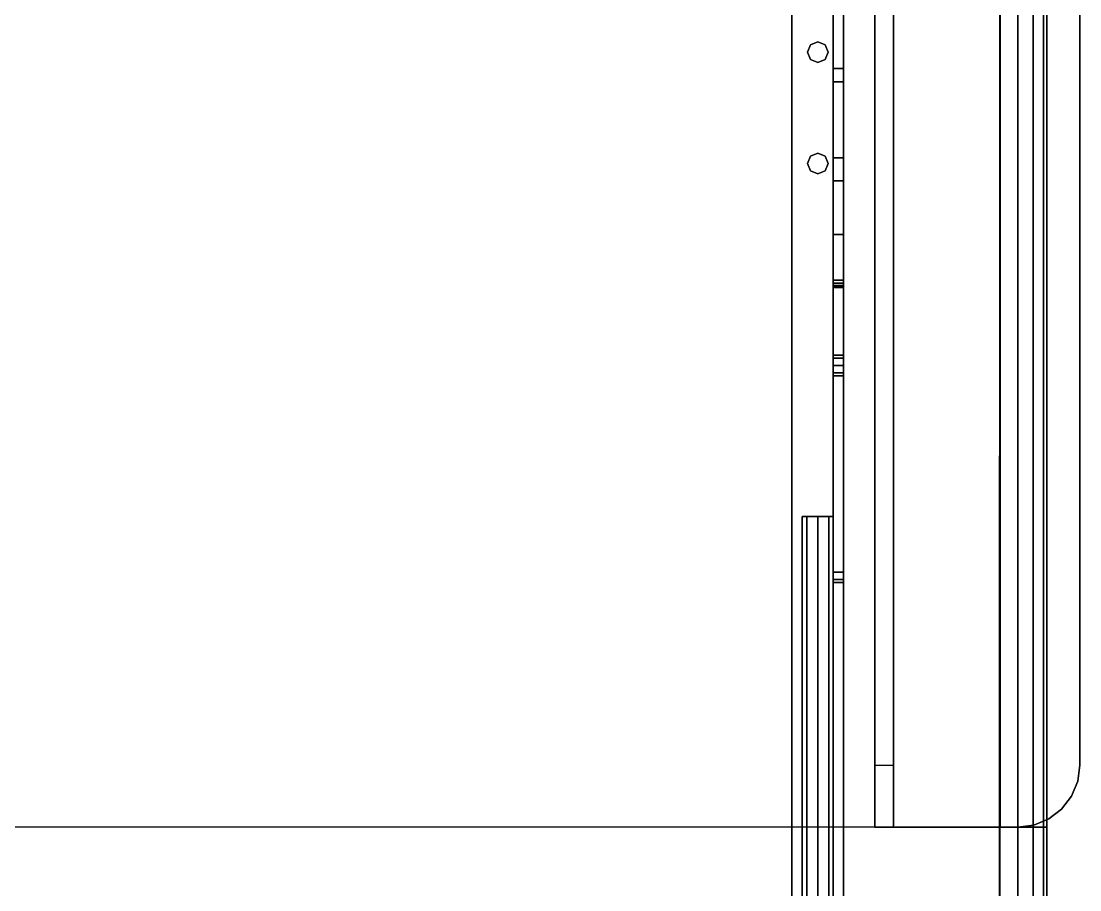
# Model space of a CAD drawing. Extents: x 0 to 341, y -1007 to 0.
# Drawn here: x 170.5 to 340.8, y -633.6 to -493.8 of the extents above; entities that cross this region are included whole.
import ezdxf

# ---------------------------------------------------------------- set-up
doc = ezdxf.new("R2010")
doc.units = 0
doc.layers.add('ACESSORIO_ABERTO', color=253, linetype='CONTINUOUS')
doc.layers.add('TABUA_ABERTO', color=7, linetype='CONTINUOUS')

msp = doc.modelspace()

# ---------------------------------------------------------------- linework, layer by layer
at = {"layer": 'ACESSORIO_ABERTO'}
for points, invisible_edges in [([(307.7914, -623.535, 30), (307.7914, -623.1942, 32.58819), (307.7914, -181.4782, 32.58819), (307.7914, -181.1375, 30)], 10), ([(307.7914, -181.1375, 30), (307.7914, -181.1375), (307.7914, -623.535), (307.7914, -623.535, 30)], 8), ([(307.7914, -181.4782, 32.58819), (307.7914, -182.4772, 35), (307.7914, -622.1952, 35), (307.7914, -623.1942, 32.58819)], 10), ([(330.7914, -181.1375), (310.7914, -181.1375), (310.7914, -623.535), (330.7914, -623.535)], 8), ([(330.7914, -181.1375, 3), (310.7914, -181.1375, 3), (310.7914, -623.535, 3), (330.7914, -623.535, 3)], 8), ([(310.7914, -181.1375, 30), (310.7914, -181.1375), (310.7914, -623.535), (310.7914, -623.535, 30)], 8), ([(310.7914, -623.535, 30), (310.7914, -623.1942, 32.58819), (310.7914, -181.4782, 32.58819), (310.7914, -181.1375, 30)], 10), ([(310.7914, -181.4782, 32.58819), (310.7914, -182.4772, 35), (310.7914, -622.1952, 35), (310.7914, -623.1942, 32.58819)], 10), ([(330.7914, -623.535), (333.3795, -623.1942), (333.3795, -181.4782), (330.7914, -181.1375)], 10), ([(330.7914, -623.535, 3), (333.3795, -623.1942, 3), (333.3795, -181.4782, 3), (330.7914, -181.1375, 3)], 10), ([(333.3795, -181.4782), (335.7914, -182.4772), (335.7914, -622.1952), (333.3795, -623.1942)], 10), ([(333.3795, -181.4782, 3), (335.7914, -182.4772, 3), (335.7914, -622.1952, 3), (333.3795, -623.1942, 3)], 10), ([(307.7914, -622.1952, 35), (307.7914, -620.606, 37.07107), (307.7914, -184.0664, 37.07107), (307.7914, -182.4772, 35)], 10), ([(310.7914, -622.1952, 35), (310.7914, -620.606, 37.07107), (310.7914, -184.0664, 37.07107), (310.7914, -182.4772, 35)], 10), ([(335.7914, -622.1952), (337.8624, -620.606), (337.8624, -184.0664), (335.7914, -182.4772)], 10), ([(335.7914, -622.1952, 3), (337.8624, -620.606, 3), (337.8624, -184.0664, 3), (335.7914, -182.4772, 3)], 10), ([(307.7914, -184.0664, 37.07107), (307.7914, -186.1375, 38.66026), (307.7914, -618.535, 38.66026), (307.7914, -620.606, 37.07107)], 10), ([(310.7914, -184.0664, 37.07107), (310.7914, -186.1375, 38.66026), (310.7914, -618.535, 38.66026), (310.7914, -620.606, 37.07107)], 10), ([(337.8624, -184.0664), (339.4516, -186.1375), (339.4516, -618.535), (337.8624, -620.606)], 10), ([(337.8624, -184.0664, 3), (339.4516, -186.1375, 3), (339.4516, -618.535, 3), (337.8624, -620.606, 3)], 10), ([(307.7914, -616.1231, 39.65926), (307.7914, -618.535, 38.66026), (307.7914, -186.1375, 38.66026), (307.7914, -188.5493, 39.65926)], 10), ([(310.7914, -616.1231, 39.65926), (310.7914, -618.535, 38.66026), (310.7914, -186.1375, 38.66026), (310.7914, -188.5493, 39.65926)], 10), ([(340.4506, -616.1231), (339.4516, -618.535), (339.4516, -186.1375), (340.4506, -188.5493)], 10), ([(340.4506, -616.1231, 3), (339.4516, -618.535, 3), (339.4516, -186.1375, 3), (340.4506, -188.5493, 3)], 10), ([(307.7914, -188.5493, 39.65926), (307.7914, -191.1375, 40), (307.7914, -613.535, 40), (307.7914, -616.1231, 39.65926)], 8), ([(310.7914, -188.5493, 39.65926), (310.7914, -191.1375, 40), (310.7914, -613.535, 40), (310.7914, -616.1231, 39.65926)], 8), ([(340.4506, -188.5493), (340.7914, -191.1375), (340.7914, -613.535), (340.4506, -616.1231)], 8), ([(340.4506, -188.5493, 3), (340.7914, -191.1375, 3), (340.7914, -613.535, 3), (340.4506, -616.1231, 3)], 8), ([(294.4713, -497.1482, 6.664), (301.1273, -497.1482, 6.664), (301.1273, -475.1375, 6.664), (294.4713, -475.1375, 6.664)], 1), ([(294.4713, -497.1482, 5), (302.7914, -497.1482, 5), (302.7914, -475.1375, 5), (294.4713, -475.1375, 5)], 1), ([(301.1273, -475.1375, 21.64), (301.1273, -475.1375, 6.664), (301.1273, -501.4184, 6.664), (301.1273, -501.4184, 21.64)], 4), ([(302.7914, -475.1375, 21.64), (302.7914, -475.1375, 5), (302.7914, -501.4184, 5), (302.7914, -501.4184, 21.64)], 4), ([(294.4713, -497.6355, 6.664), (297.4547, -497.6355, 6.664), (298.6313, -497.1482, 6.664), (294.4713, -497.1482, 6.664)], 5), ([(294.4713, -497.6355, 5), (297.4547, -497.6355, 5), (298.6313, -497.1482, 5), (294.4713, -497.1482, 5)], 7), ([(301.1273, -497.6355, 6.664), (299.808, -497.6355, 6.664), (298.6313, -497.1482, 6.664), (301.1273, -497.1482, 6.664)], 5), ([(302.7914, -497.6355, 5), (299.808, -497.6355, 5), (298.6313, -497.1482, 5), (302.7914, -497.1482, 5)], 7), ([(294.4713, -497.6355, 6.664), (297.4547, -497.6355, 6.664), (296.9673, -498.8122, 6.664), (294.4713, -498.8122, 6.664)], 5), ([(294.4713, -497.6355, 5), (297.4547, -497.6355, 5), (296.9673, -498.8122, 5), (294.4713, -498.8122, 5)], 5), ([(294.4713, -498.8122, 6.664), (296.9673, -498.8122, 6.664), (297.4547, -499.9887, 6.664), (294.4713, -499.9887, 6.664)], 5), ([(294.4713, -498.8122, 5), (296.9673, -498.8122, 5), (297.4547, -499.9887, 5), (294.4713, -499.9887, 5)], 5), ([(301.1273, -498.8122, 6.664), (300.2953, -498.8122, 6.664), (299.808, -497.6355, 6.664), (301.1273, -497.6355, 6.664)], 5), ([(302.7914, -498.8122, 5), (300.2953, -498.8122, 5), (299.808, -497.6355, 5), (302.7914, -497.6355, 5)], 5), ([(301.1273, -498.8122, 6.664), (300.2953, -498.8122, 6.664), (299.808, -499.9887, 6.664), (301.1273, -499.9887, 6.664)], 5), ([(302.7914, -498.8122, 5), (300.2953, -498.8122, 5), (299.808, -499.9887, 5), (302.7914, -499.9887, 5)], 5), ([(294.4713, -499.9887, 6.664), (297.4547, -499.9887, 6.664), (298.6313, -500.4762, 6.664), (294.4713, -500.4762, 6.664)], 5), ([(294.4713, -499.9887, 5), (297.4547, -499.9887, 5), (298.6313, -500.4762, 5), (294.4713, -500.4762, 5)], 7), ([(294.4713, -515.0532, 6.664), (301.1273, -515.0532, 6.664), (301.1273, -500.4762, 6.664), (294.4713, -500.4762, 6.664)], 5), ([(294.4713, -515.0532, 5), (302.7914, -515.0532, 5), (302.7914, -500.4762, 5), (294.4713, -500.4762, 5)], 5), ([(301.1273, -499.9887, 6.664), (299.808, -499.9887, 6.664), (298.6313, -500.4762, 6.664), (301.1273, -500.4762, 6.664)], 5), ([(302.7914, -499.9887, 5), (299.808, -499.9887, 5), (298.6313, -500.4762, 5), (302.7914, -500.4762, 5)], 7), ([(301.1273, -501.4184, 21.64), (301.1273, -501.4184, 17.98061), (301.1273, -503.5514, 17.98061), (301.1273, -503.5514, 21.64)], 5), ([(301.1273, -501.4184, 6.664), (301.1273, -501.4184, 9.59398), (301.1273, -503.5514, 9.59398), (301.1273, -503.5514, 6.664)], 5), ([(302.7914, -501.4184, 21.64), (302.7914, -501.4184, 17.98061), (302.7914, -503.5514, 17.98061), (302.7914, -503.5514, 21.64)], 5), ([(302.7914, -501.4184, 5), (302.7914, -501.4184, 9.59398), (302.7914, -503.5514, 9.59398), (302.7914, -503.5514, 5)], 5), ([(301.1273, -503.5514, 21.64), (301.1273, -503.5514, 15.84919), (301.1273, -515.8114, 16.21475), (301.1273, -515.8114, 21.64)], 5), ([(301.1273, -503.5514, 6.664), (301.1273, -503.5514, 11.36083), (301.1273, -519.4745, 11.77683), (301.1273, -519.4745, 6.664)], 5), ([(302.7914, -503.5514, 21.64), (302.7914, -503.5514, 15.84919), (302.7914, -515.8114, 16.21475), (302.7914, -515.8114, 21.64)], 5), ([(302.7914, -503.5514, 5), (302.7914, -503.5514, 11.36083), (302.7914, -519.4745, 11.77683), (302.7914, -519.4745, 5)], 5), ([(294.4713, -515.5406, 5), (297.4547, -515.5406, 5), (298.6313, -515.0532, 5), (294.4713, -515.0532, 5)], 7), ([(294.4713, -515.5406, 6.664), (297.4547, -515.5406, 6.664), (298.6313, -515.0532, 6.664), (294.4713, -515.0532, 6.664)], 5), ([(294.4713, -515.5406, 5), (297.4547, -515.5406, 5), (296.9673, -516.7172, 5), (294.4713, -516.7172, 5)], 5), ([(294.4713, -515.5406, 6.664), (297.4547, -515.5406, 6.664), (296.9673, -516.7172, 6.664), (294.4713, -516.7172, 6.664)], 5), ([(302.7914, -515.5406, 5), (299.808, -515.5406, 5), (298.6313, -515.0532, 5), (302.7914, -515.0532, 5)], 7), ([(301.1273, -515.5406, 6.664), (299.808, -515.5406, 6.664), (298.6313, -515.0532, 6.664), (301.1273, -515.0532, 6.664)], 5), ([(302.7914, -516.7172, 5), (300.2953, -516.7172, 5), (299.808, -515.5406, 5), (302.7914, -515.5406, 5)], 5), ([(301.1273, -516.7172, 6.664), (300.2953, -516.7172, 6.664), (299.808, -515.5406, 6.664), (301.1273, -515.5406, 6.664)], 5), ([(301.1273, -515.8114, 21.64), (301.1273, -515.8114, 16.21475), (301.1273, -528.1225, 15.38176), (301.1273, -528.1225, 21.64)], 5), ([(302.7914, -515.8114, 21.64), (302.7914, -515.8114, 16.21475), (302.7914, -528.1225, 15.38176), (302.7914, -528.1225, 21.64)], 5), ([(294.4713, -516.7172, 5), (296.9673, -516.7172, 5), (297.4547, -517.8939, 5), (294.4713, -517.8939, 5)], 5), ([(294.4713, -516.7172, 6.664), (296.9673, -516.7172, 6.664), (297.4547, -517.8939, 6.664), (294.4713, -517.8939, 6.664)], 5), ([(302.7914, -516.7172, 5), (300.2953, -516.7172, 5), (299.808, -517.8939, 5), (302.7914, -517.8939, 5)], 5), ([(301.1273, -516.7172, 6.664), (300.2953, -516.7172, 6.664), (299.808, -517.8939, 6.664), (301.1273, -517.8939, 6.664)], 5), ([(294.4713, -517.8939, 5), (297.4547, -517.8939, 5), (298.6313, -518.3812, 5), (294.4713, -518.3812, 5)], 7), ([(294.4713, -517.8939, 6.664), (297.4547, -517.8939, 6.664), (298.6313, -518.3812, 6.664), (294.4713, -518.3812, 6.664)], 5), ([(294.4713, -708.8992, 6.664), (301.1273, -708.8992, 6.664), (301.1273, -518.3812, 6.664), (294.4713, -518.3812, 6.664)], 5), ([(294.4713, -708.8992, 5), (302.7914, -708.8992, 5), (302.7914, -518.3812, 5), (294.4713, -518.3812, 5)], 5), ([(302.7914, -517.8939, 5), (299.808, -517.8939, 5), (298.6313, -518.3812, 5), (302.7914, -518.3812, 5)], 7), ([(301.1273, -517.8939, 6.664), (299.808, -517.8939, 6.664), (298.6313, -518.3812, 6.664), (301.1273, -518.3812, 6.664)], 5), ([(301.1273, -519.4745, 6.664), (301.1273, -519.4745, 11.77683), (301.1273, -535.4714, 12.19283), (301.1273, -535.4714, 6.664)], 5), ([(302.7914, -519.4745, 5), (302.7914, -519.4745, 11.77683), (302.7914, -535.4714, 12.19283), (302.7914, -535.4714, 5)], 5), ([(301.1273, -528.1225, 21.64), (301.1273, -528.1225, 15.38176), (301.1273, -535.4714, 15.38176), (301.1273, -535.4714, 21.64)], 5), ([(302.7914, -528.1225, 21.64), (302.7914, -528.1225, 15.38176), (302.7914, -535.4714, 15.38176), (302.7914, -535.4714, 21.64)], 5), ([(301.1273, -547.5455, 21.64), (301.1273, -535.4714, 21.64), (301.1273, -535.4714, 15.38176), (301.1273, -547.5455, 15.38176)], 14), ([(301.1273, -547.5455, 15.38176), (301.1273, -535.4714, 15.38176), (301.1273, -535.9447, 15.14775), (301.1273, -547.5455, 15.14775)], 13), ([(301.1273, -547.5455, 12.42684), (301.1273, -535.9447, 12.42684), (301.1273, -535.4714, 12.19283), (301.1273, -547.5455, 12.19283)], 13), ([(301.1273, -547.5455, 6.664), (301.1273, -547.5455, 12.19283), (301.1273, -535.4714, 12.19283), (301.1273, -535.4714, 6.664)], 7), ([(301.1273, -547.5455, 15.14775), (301.1273, -535.9447, 15.14775), (301.1273, -536.3211, 14.77768), (301.1273, -547.5455, 14.77768)], 13), ([(301.1273, -547.5455, 12.79691), (301.1273, -536.3211, 12.79691), (301.1273, -535.9447, 12.42684), (301.1273, -547.5455, 12.42684)], 13), ([(301.1273, -547.5455, 14.77768), (301.1273, -536.3211, 14.77768), (301.1273, -536.5632, 14.30855), (301.1273, -547.5455, 14.30855)], 13), ([(301.1273, -547.5455, 13.26604), (301.1273, -536.5632, 13.26604), (301.1273, -536.3211, 12.79691), (301.1273, -547.5455, 12.79691)], 13), ([(302.7914, -547.5455, 5), (302.7914, -547.5455, 12.19283), (302.7914, -535.4714, 12.19283), (302.7914, -535.4714, 5)], 7), ([(302.7914, -547.5455, 12.42684), (302.7914, -535.9447, 12.42684), (302.7914, -535.4714, 12.19283), (302.7914, -547.5455, 12.19283)], 13), ([(302.7914, -547.5455, 15.38176), (302.7914, -535.4714, 15.38176), (302.7914, -535.9447, 15.14775), (302.7914, -547.5455, 15.14775)], 13), ([(302.7914, -547.5455, 21.64), (302.7914, -535.4714, 21.64), (302.7914, -535.4714, 15.38176), (302.7914, -547.5455, 15.38176)], 14), ([(302.7914, -547.5455, 12.79691), (302.7914, -536.3211, 12.79691), (302.7914, -535.9447, 12.42684), (302.7914, -547.5455, 12.42684)], 13), ([(302.7914, -547.5455, 15.14775), (302.7914, -535.9447, 15.14775), (302.7914, -536.3211, 14.77768), (302.7914, -547.5455, 14.77768)], 13), ([(302.7914, -547.5455, 13.26604), (302.7914, -536.5632, 13.26604), (302.7914, -536.3211, 12.79691), (302.7914, -547.5455, 12.79691)], 13), ([(302.7914, -547.5455, 14.77768), (302.7914, -536.3211, 14.77768), (302.7914, -536.5632, 14.30855), (302.7914, -547.5455, 14.30855)], 13), ([(301.1273, -547.5455, 14.30855), (301.1273, -536.5632, 14.30855), (301.1273, -536.6464, 13.78729), (301.1273, -547.5455, 13.78729)], 13), ([(301.1273, -547.5455, 13.78729), (301.1273, -536.6464, 13.78729), (301.1273, -536.5632, 13.26604), (301.1273, -547.5455, 13.26604)], 13), ([(302.7914, -547.5455, 13.78729), (302.7914, -536.6464, 13.78729), (302.7914, -536.5632, 13.26604), (302.7914, -547.5455, 13.26604)], 13), ([(302.7914, -547.5455, 14.30855), (302.7914, -536.5632, 14.30855), (302.7914, -536.6464, 13.78729), (302.7914, -547.5455, 13.78729)], 13), ([(301.1273, -548.033, 21.64), (301.1273, -548.033, 14.08615), (301.1273, -547.5455, 12.90952), (301.1273, -547.5455, 21.64)], 5), ([(301.1273, -548.033, 6.664), (301.1273, -548.033, 11.7329), (301.1273, -547.5455, 12.90952), (301.1273, -547.5455, 6.664)], 5), ([(301.1273, -549.2096, 21.64), (301.1273, -549.2096, 14.57352), (301.1273, -548.033, 14.08615), (301.1273, -548.033, 21.64)], 5), ([(301.1273, -548.033, 6.664), (301.1273, -548.033, 11.7329), (301.1273, -549.2096, 11.24552), (301.1273, -549.2096, 6.664)], 5), ([(302.7914, -548.033, 21.64), (302.7914, -548.033, 14.08615), (302.7914, -547.5455, 12.90952), (302.7914, -547.5455, 21.64)], 5), ([(302.7914, -548.033, 5), (302.7914, -548.033, 11.7329), (302.7914, -547.5455, 12.90952), (302.7914, -547.5455, 5)], 5), ([(302.7914, -548.033, 21.64), (302.7914, -548.033, 14.08615), (302.7914, -549.2096, 14.57352), (302.7914, -549.2096, 21.64)], 5), ([(302.7914, -548.033, 5), (302.7914, -548.033, 11.7329), (302.7914, -549.2096, 11.24552), (302.7914, -549.2096, 5)], 5), ([(301.1273, -549.2096, 21.64), (301.1273, -549.2096, 14.57352), (301.1273, -550.3862, 14.08615), (301.1273, -550.3862, 21.64)], 5), ([(301.1273, -549.2096, 6.664), (301.1273, -549.2096, 11.24552), (301.1273, -550.3862, 11.7329), (301.1273, -550.3862, 6.664)], 5), ([(302.7914, -549.2096, 21.64), (302.7914, -549.2096, 14.57352), (302.7914, -550.3862, 14.08615), (302.7914, -550.3862, 21.64)], 5), ([(302.7914, -549.2096, 5), (302.7914, -549.2096, 11.24552), (302.7914, -550.3862, 11.7329), (302.7914, -550.3862, 5)], 5), ([(301.1273, -550.3862, 21.64), (301.1273, -550.3862, 14.08615), (301.1273, -550.8736, 12.90952), (301.1273, -550.8736, 21.64)], 5), ([(301.1273, -550.3862, 6.664), (301.1273, -550.3862, 11.7329), (301.1273, -550.8736, 12.90952), (301.1273, -550.8736, 6.664)], 5), ([(301.1273, -716.8116, 21.64), (301.1273, -716.8116, 6.664), (301.1273, -550.8736, 6.664), (301.1273, -550.8736, 21.64)], 5), ([(302.7914, -550.3862, 21.64), (302.7914, -550.3862, 14.08615), (302.7914, -550.8736, 12.90952), (302.7914, -550.8736, 21.64)], 5), ([(302.7914, -550.3862, 5), (302.7914, -550.3862, 11.7329), (302.7914, -550.8736, 12.90952), (302.7914, -550.8736, 5)], 5), ([(302.7914, -550.8736, 21.64), (302.7914, -550.8736, 5), (302.7914, -716.8116, 5), (302.7914, -716.8116, 21.64)], 5), ([(298.6273, -573.535, 23.92452), (300.3951, -573.531, 23.1923), (296.8595, -573.512, 19.65681), (296.1273, -573.5215, 21.42455)], 10), ([(296.8595, -573.531, 23.1923), (298.6273, -573.535, 23.92452), (296.1273, -573.5215, 21.42455), (296.8595, -573.531, 23.1923)], 2), ([(300.3951, -573.531, 23.1923), (301.1273, -573.5215, 21.42455), (298.6273, -573.508, 18.92459), (296.8595, -573.512, 19.65681)], 10), ([(301.1273, -582.4757, 21.64), (301.1273, -582.4757, 14.57352), (301.1273, -717.2991, 14.08615), (301.1273, -717.2991, 21.64)], 5), ([(301.1273, -582.4757, 21.64), (301.1273, -582.4757, 14.57352), (301.1273, -583.6523, 14.08615), (301.1273, -583.6523, 21.64)], 5), ([(301.1273, -582.4757, 6.664), (301.1273, -582.4757, 11.24552), (301.1273, -583.6523, 11.7329), (301.1273, -583.6523, 6.664)], 5), ([(301.1273, -717.2991, 6.664), (301.1273, -717.2991, 11.7329), (301.1273, -582.4757, 11.24552), (301.1273, -582.4757, 6.664)], 5), ([(302.7914, -582.4757, 21.64), (302.7914, -582.4757, 14.57352), (302.7914, -583.6523, 14.08615), (302.7914, -583.6523, 21.64)], 5), ([(302.7914, -717.2991, 21.64), (302.7914, -717.2991, 14.08615), (302.7914, -582.4757, 14.57352), (302.7914, -582.4757, 21.64)], 5), ([(302.7914, -717.2991, 5), (302.7914, -717.2991, 11.7329), (302.7914, -582.4757, 11.24552), (302.7914, -582.4757, 5)], 5), ([(302.7914, -582.4757, 5), (302.7914, -582.4757, 11.24552), (302.7914, -583.6523, 11.7329), (302.7914, -583.6523, 5)], 5), ([(301.1273, -583.6523, 21.64), (301.1273, -583.6523, 14.08615), (301.1273, -584.1396, 12.90952), (301.1273, -584.1396, 21.64)], 5), ([(301.1273, -583.6523, 6.664), (301.1273, -583.6523, 11.7329), (301.1273, -584.1396, 12.90952), (301.1273, -584.1396, 6.664)], 5), ([(301.1273, -743.5681, 21.64), (301.1273, -743.5681, 6.664), (301.1273, -584.1396, 6.664), (301.1273, -584.1396, 21.64)], 5), ([(302.7914, -583.6523, 21.64), (302.7914, -583.6523, 14.08615), (302.7914, -584.1396, 12.90952), (302.7914, -584.1396, 21.64)], 5), ([(302.7914, -583.6523, 5), (302.7914, -583.6523, 11.7329), (302.7914, -584.1396, 12.90952), (302.7914, -584.1396, 5)], 5), ([(302.7914, -584.1396, 21.64), (302.7914, -584.1396, 5), (302.7914, -743.5681, 5), (302.7914, -743.5681, 21.64)], 5), ([(310.7914, -613.535, 40), (310.7914, -616.1231, 39.65926), (307.7914, -616.1231, 39.65926), (307.7914, -613.535, 40)], 2), ([(340.7914, -613.535), (340.4506, -616.1231), (340.4506, -616.1231, 3), (340.7914, -613.535, 3)], 2), ([(310.7914, -616.1231, 39.65926), (310.7914, -618.535, 38.66026), (307.7914, -618.535, 38.66026), (307.7914, -616.1231, 39.65926)], 10), ([(340.4506, -616.1231), (339.4516, -618.535), (339.4516, -618.535, 3), (340.4506, -616.1231, 3)], 10), ([(310.7914, -618.535, 38.66026), (310.7914, -620.606, 37.07107), (307.7914, -620.606, 37.07107), (307.7914, -618.535, 38.66026)], 10), ([(339.4516, -618.535), (337.8624, -620.606), (337.8624, -620.606, 3), (339.4516, -618.535, 3)], 10), ([(310.7914, -620.606, 37.07107), (310.7914, -622.1952, 35), (307.7914, -622.1952, 35), (307.7914, -620.606, 37.07107)], 10), ([(337.8624, -620.606), (335.7914, -622.1952), (335.7914, -622.1952, 3), (337.8624, -620.606, 3)], 10), ([(310.7914, -622.1952, 35), (310.7914, -623.1942, 32.58819), (307.7914, -623.1942, 32.58819), (307.7914, -622.1952, 35)], 10), ([(310.7914, -623.1942, 32.58819), (310.7914, -623.535, 30), (307.7914, -623.535, 30), (307.7914, -623.1942, 32.58819)], 8), ([(333.3795, -623.1942), (330.7914, -623.535), (330.7914, -623.535, 3), (333.3795, -623.1942, 3)], 8), ([(335.7914, -622.1952), (333.3795, -623.1942), (333.3795, -623.1942, 3), (335.7914, -622.1952, 3)], 10), ([(327.9305, -623.535, 55.00032), (330.822, -623.535, 54.44951), (330.822, -623.535, 40.55113), (327.9305, -623.535, 40.00032)], 10), ([(330.8915, -623.535, 54.44919), (328, -623.535, 55), (328, -623.535, 40), (330.8915, -623.535, 40.55081)], 10), ([(330.822, -623.535, 40.55113), (333.2789, -623.535, 42.17226), (333.2789, -623.535, 52.82838), (330.822, -623.535, 54.44951)], 10), ([(330.8915, -623.535, 54.44919), (333.3484, -623.535, 52.82806), (333.3484, -623.535, 42.17194), (330.8915, -623.535, 40.55081)], 10), ([(333.2789, -623.535, 52.82838), (334.9227, -623.535, 50.38663), (334.9227, -623.535, 44.61402), (333.2789, -623.535, 42.17226)], 10), ([(333.3484, -623.535, 52.82806), (334.9923, -623.535, 50.38631), (334.9923, -623.535, 44.61369), (333.3484, -623.535, 42.17194)], 10)]:
    msp.add_3dface(points, dxfattribs=dict(at, invisible_edges=invisible_edges))
for points in [[(307.7914, -181.1375), (310.7914, -181.1375), (310.7914, -623.535), (307.7914, -623.535)], [(310.7914, -181.1375, 3), (310.7914, -181.1375), (310.7914, -623.535), (310.7914, -623.535, 3)], [(310.7914, -191.1375, 40), (307.7914, -191.1375, 40), (307.7914, -613.535, 40), (310.7914, -613.535, 40)], [(340.7914, -191.1375), (340.7914, -191.1375, 3), (340.7914, -613.535, 3), (340.7914, -613.535)], [(294.4713, -475.1375, 5), (294.4713, -475.1375, 6.664), (294.4713, -789.535, 6.664), (294.4713, -789.535, 5)], [(301.1273, -475.1375, 21.64), (301.1273, -786.2069, 21.64), (302.7914, -786.2069, 21.64), (302.7914, -475.1375, 21.64)], [(298.6313, -497.1482, 6.664), (298.6313, -497.1482, 5), (297.4547, -497.6355, 5), (297.4547, -497.6355, 6.664)], [(299.808, -497.6355, 6.664), (299.808, -497.6355, 5), (298.6313, -497.1482, 5), (298.6313, -497.1482, 6.664)], [(297.4547, -497.6355, 6.664), (297.4547, -497.6355, 5), (296.9673, -498.8122, 5), (296.9673, -498.8122, 6.664)], [(296.9673, -498.8122, 6.664), (296.9673, -498.8122, 5), (297.4547, -499.9887, 5), (297.4547, -499.9887, 6.664)], [(300.2953, -498.8122, 6.664), (300.2953, -498.8122, 5), (299.808, -497.6355, 5), (299.808, -497.6355, 6.664)], [(299.808, -499.9887, 6.664), (299.808, -499.9887, 5), (300.2953, -498.8122, 5), (300.2953, -498.8122, 6.664)], [(297.4547, -499.9887, 6.664), (297.4547, -499.9887, 5), (298.6313, -500.4762, 5), (298.6313, -500.4762, 6.664)], [(298.6313, -500.4762, 6.664), (298.6313, -500.4762, 5), (299.808, -499.9887, 5), (299.808, -499.9887, 6.664)], [(301.1273, -501.4184, 9.59398), (302.7914, -501.4184, 9.59398), (302.7914, -503.5514, 9.59398), (301.1273, -503.5514, 9.59398)], [(302.7914, -501.4184, 17.98061), (301.1273, -501.4184, 17.98061), (301.1273, -501.4184, 9.59398), (302.7914, -501.4184, 9.59398)], [(301.1273, -501.4184, 17.98061), (301.1273, -503.5514, 17.98061), (302.7914, -503.5514, 17.98061), (302.7914, -501.4184, 17.98061)], [(301.1273, -503.5514, 15.84919), (302.7914, -503.5514, 15.84919), (302.7914, -503.5514, 17.98061), (301.1273, -503.5514, 17.98061)], [(301.1273, -515.8114, 16.21475), (302.7914, -515.8114, 16.21475), (302.7914, -503.5514, 15.84919), (301.1273, -503.5514, 15.84919)], [(301.1273, -503.5514, 11.36083), (302.7914, -503.5514, 11.36083), (302.7914, -519.4745, 11.77683), (301.1273, -519.4745, 11.77683)], [(301.1273, -503.5514, 9.59398), (302.7914, -503.5514, 9.59398), (302.7914, -503.5514, 11.36083), (301.1273, -503.5514, 11.36083)], [(297.4547, -515.5406, 6.664), (297.4547, -515.5406, 5), (296.9673, -516.7172, 5), (296.9673, -516.7172, 6.664)], [(298.6313, -515.0532, 6.664), (298.6313, -515.0532, 5), (297.4547, -515.5406, 5), (297.4547, -515.5406, 6.664)], [(299.808, -515.5406, 6.664), (299.808, -515.5406, 5), (298.6313, -515.0532, 5), (298.6313, -515.0532, 6.664)], [(300.2953, -516.7172, 6.664), (300.2953, -516.7172, 5), (299.808, -515.5406, 5), (299.808, -515.5406, 6.664)], [(301.1273, -528.1225, 15.38176), (302.7914, -528.1225, 15.38176), (302.7914, -515.8114, 16.21475), (301.1273, -515.8114, 16.21475)], [(296.9673, -516.7172, 6.664), (296.9673, -516.7172, 5), (297.4547, -517.8939, 5), (297.4547, -517.8939, 6.664)], [(299.808, -517.8939, 6.664), (299.808, -517.8939, 5), (300.2953, -516.7172, 5), (300.2953, -516.7172, 6.664)], [(297.4547, -517.8939, 6.664), (297.4547, -517.8939, 5), (298.6313, -518.3812, 5), (298.6313, -518.3812, 6.664)], [(298.6313, -518.3812, 6.664), (298.6313, -518.3812, 5), (299.808, -517.8939, 5), (299.808, -517.8939, 6.664)], [(301.1273, -519.4745, 11.77683), (302.7914, -519.4745, 11.77683), (302.7914, -535.4714, 12.19283), (301.1273, -535.4714, 12.19283)], [(301.1273, -535.4714, 15.38176), (302.7914, -535.4714, 15.38176), (302.7914, -528.1225, 15.38176), (301.1273, -528.1225, 15.38176)], [(301.1273, -535.9447, 12.42684), (302.7914, -535.9447, 12.42684), (302.7914, -535.4714, 12.19283), (301.1273, -535.4714, 12.19283)], [(301.1273, -535.4714, 15.38176), (302.7914, -535.4714, 15.38176), (302.7914, -535.9447, 15.14775), (301.1273, -535.9447, 15.14775)], [(301.1273, -536.3211, 12.79691), (302.7914, -536.3211, 12.79691), (302.7914, -535.9447, 12.42684), (301.1273, -535.9447, 12.42684)], [(301.1273, -535.9447, 15.14775), (302.7914, -535.9447, 15.14775), (302.7914, -536.3211, 14.77768), (301.1273, -536.3211, 14.77768)], [(301.1273, -536.5632, 13.26604), (302.7914, -536.5632, 13.26604), (302.7914, -536.3211, 12.79691), (301.1273, -536.3211, 12.79691)], [(301.1273, -536.3211, 14.77768), (302.7914, -536.3211, 14.77768), (302.7914, -536.5632, 14.30855), (301.1273, -536.5632, 14.30855)], [(301.1273, -536.6464, 13.78729), (302.7914, -536.6464, 13.78729), (302.7914, -536.5632, 13.26604), (301.1273, -536.5632, 13.26604)], [(301.1273, -536.5632, 14.30855), (302.7914, -536.5632, 14.30855), (302.7914, -536.6464, 13.78729), (301.1273, -536.6464, 13.78729)], [(302.7914, -547.5455, 12.90952), (301.1273, -547.5455, 12.90952), (301.1273, -548.033, 14.08615), (302.7914, -548.033, 14.08615)], [(302.7914, -548.033, 11.7329), (301.1273, -548.033, 11.7329), (301.1273, -547.5455, 12.90952), (302.7914, -547.5455, 12.90952)], [(302.7914, -548.033, 14.08615), (301.1273, -548.033, 14.08615), (301.1273, -549.2096, 14.57352), (302.7914, -549.2096, 14.57352)], [(302.7914, -549.2096, 11.24552), (301.1273, -549.2096, 11.24552), (301.1273, -548.033, 11.7329), (302.7914, -548.033, 11.7329)], [(302.7914, -550.3862, 11.7329), (301.1273, -550.3862, 11.7329), (301.1273, -549.2096, 11.24552), (302.7914, -549.2096, 11.24552)], [(302.7914, -549.2096, 14.57352), (301.1273, -549.2096, 14.57352), (301.1273, -550.3862, 14.08615), (302.7914, -550.3862, 14.08615)], [(302.7914, -550.8736, 12.90952), (301.1273, -550.8736, 12.90952), (301.1273, -550.3862, 11.7329), (302.7914, -550.3862, 11.7329)], [(302.7914, -550.3862, 14.08615), (301.1273, -550.3862, 14.08615), (301.1273, -550.8736, 12.90952), (302.7914, -550.8736, 12.90952)], [(296.1273, -573.5215, 21.42455), (296.1273, -803.0898, 21.42455), (296.8595, -803.0804, 19.65681), (296.8595, -573.512, 19.65681)], [(296.8595, -573.531, 23.1923), (296.8595, -803.0992, 23.1923), (296.1273, -803.0898, 21.42455), (296.1273, -573.5215, 21.42455)], [(296.8595, -573.512, 19.65681), (296.8595, -803.0804, 19.65681), (298.6273, -803.0764, 18.92459), (298.6273, -573.508, 18.92459)], [(298.6273, -573.535, 23.92452), (298.6273, -803.1033, 23.92452), (296.8595, -803.0992, 23.1923), (296.8595, -573.531, 23.1923)], [(301.1273, -573.5215, 21.42455), (300.3951, -573.512, 19.65681), (298.6273, -573.508, 18.92459), (301.1273, -573.5215, 21.42455)], [(298.6273, -573.508, 18.92459), (298.6273, -803.0764, 18.92459), (300.3951, -803.0804, 19.65681), (300.3951, -573.512, 19.65681)], [(300.3951, -573.531, 23.1923), (300.3951, -803.0992, 23.1923), (298.6273, -803.1033, 23.92452), (298.6273, -573.535, 23.92452)], [(300.3951, -573.512, 19.65681), (300.3951, -803.0804, 19.65681), (301.1273, -803.0898, 21.42455), (301.1273, -573.5215, 21.42455)], [(301.1273, -573.5215, 21.42455), (301.1273, -803.0898, 21.42455), (300.3951, -803.0992, 23.1923), (300.3951, -573.531, 23.1923)], [(302.7914, -583.6523, 11.7329), (301.1273, -583.6523, 11.7329), (301.1273, -582.4757, 11.24552), (302.7914, -582.4757, 11.24552)], [(302.7914, -582.4757, 14.57352), (301.1273, -582.4757, 14.57352), (301.1273, -583.6523, 14.08615), (302.7914, -583.6523, 14.08615)], [(302.7914, -717.2991, 14.08615), (301.1273, -717.2991, 14.08615), (301.1273, -582.4757, 14.57352), (302.7914, -582.4757, 14.57352)], [(302.7914, -582.4757, 11.24552), (301.1273, -582.4757, 11.24552), (301.1273, -717.2991, 11.7329), (302.7914, -717.2991, 11.7329)], [(302.7914, -584.1396, 12.90952), (301.1273, -584.1396, 12.90952), (301.1273, -583.6523, 11.7329), (302.7914, -583.6523, 11.7329)], [(302.7914, -583.6523, 14.08615), (301.1273, -583.6523, 14.08615), (301.1273, -584.1396, 12.90952), (302.7914, -584.1396, 12.90952)], [(310.7914, -623.535, 30), (307.7914, -623.535, 30), (307.7914, -623.535), (310.7914, -623.535)], [(330.7914, -623.535), (330.7914, -623.535, 3), (310.7914, -623.535, 3), (310.7914, -623.535)], [(334.9227, -623.535, 50.38663), (335.5003, -623.535, 47.50032), (334.9227, -623.535, 44.61402), (334.9227, -623.535, 50.38663)], [(334.9923, -623.535, 50.38631), (335.5699, -623.535, 47.5), (334.9923, -623.535, 44.61369), (334.9923, -623.535, 50.38631)]]:
    msp.add_3dface(points, dxfattribs=at)
at = {"layer": 'TABUA_ABERTO'}
for points, invisible_edges in [([(12.93044, -818.0062, 40.00032), (327.8609, -818.0062, 40.00032), (327.9305, -191.1375, 40), (12.99999, -191.1375, 40)], 5), ([(12.93044, -623.535, 55.00032), (12.99999, -191.1375, 55), (327.9305, -191.1375, 55), (328, -623.535, 55)], 2), ([(12.93044, -623.535, 40.00032), (12.99999, -191.1375, 40), (327.9305, -191.1375, 40), (328, -623.535, 40)], 2), ([(12.93044, -623.535, 55.00032), (12.93044, -818.0062, 55.00032), (327.8609, -818.0062, 55.00032), (328, -623.535, 55)], 2), ([(12.93044, -623.535, 40.00032), (12.93044, -818.0062, 40.00032), (327.8609, -818.0062, 40.00032), (328, -623.535, 40)], 2)]:
    msp.add_3dface(points, dxfattribs=dict(at, invisible_edges=invisible_edges))
for points in [[(327.9305, -191.1375, 55), (327.9305, -623.535, 55), (330.822, -623.535, 54.44919), (330.822, -191.1375, 54.44919)], [(330.822, -191.1375, 40.55081), (330.822, -623.535, 40.55081), (327.9305, -623.535, 40), (327.9305, -191.1375, 40)], [(330.822, -191.1375, 54.44919), (330.822, -623.535, 54.44919), (333.2789, -623.535, 52.82806), (333.2789, -191.1375, 52.82806)], [(333.2789, -191.1375, 42.17194), (333.2789, -623.535, 42.17194), (330.822, -623.535, 40.55081), (330.822, -191.1375, 40.55081)], [(333.2789, -191.1375, 52.82806), (333.2789, -623.535, 52.82806), (334.9227, -623.535, 50.38631), (334.9227, -191.1375, 50.38631)], [(334.9227, -191.1375, 44.61369), (334.9227, -623.535, 44.61369), (333.2789, -623.535, 42.17194), (333.2789, -191.1375, 42.17194)], [(334.9227, -191.1375, 50.38631), (334.9227, -623.535, 50.38631), (335.5003, -623.535, 47.5), (335.5003, -191.1375, 47.5)], [(335.5003, -191.1375, 47.5), (335.5003, -623.535, 47.5), (334.9227, -623.535, 44.61369), (334.9227, -191.1375, 44.61369)], [(327.8609, -818.0062, 55.00032), (327.9305, -623.535, 55.00032), (330.822, -623.535, 54.44951), (330.7524, -818.0062, 54.44951)], [(330.7524, -818.0062, 40.55113), (330.822, -623.535, 40.55113), (327.9305, -623.535, 40.00032), (327.8609, -818.0062, 40.00032)], [(330.7524, -818.0062, 54.44951), (330.822, -623.535, 54.44951), (333.2789, -623.535, 52.82838), (333.2094, -818.0062, 52.82838)], [(333.2094, -818.0062, 42.17226), (333.2789, -623.535, 42.17226), (330.822, -623.535, 40.55113), (330.7524, -818.0062, 40.55113)], [(333.2094, -818.0062, 52.82838), (333.2789, -623.535, 52.82838), (334.9227, -623.535, 50.38663), (334.8532, -818.0062, 50.38663)], [(334.8532, -818.0062, 44.61402), (334.9227, -623.535, 44.61402), (333.2789, -623.535, 42.17226), (333.2094, -818.0062, 42.17226)], [(334.8532, -818.0062, 50.38663), (334.9227, -623.535, 50.38663), (335.5003, -623.535, 47.50032), (335.4308, -818.0062, 47.50032)], [(335.4308, -818.0062, 47.50032), (335.5003, -623.535, 47.50032), (334.9227, -623.535, 44.61402), (334.8532, -818.0062, 44.61402)]]:
    msp.add_3dface(points, dxfattribs=at)

doc.saveas('drawing.dxf')
